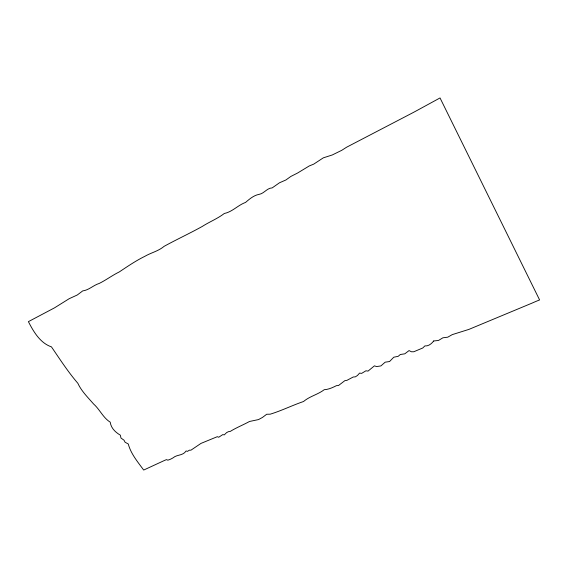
<?xml version="1.0" encoding="UTF-8"?>
<svg xmlns="http://www.w3.org/2000/svg" width="568" height="568" viewBox="0 0 568 568"><rect width="100%" height="100%" fill="white"/><g stroke="black" fill="none" stroke-linecap="round" stroke-linejoin="round"><path stroke-width="0.85" d="M433.711 340.97C431.609 343.675 428.528 346.352 424.871 345.919L422.769 347.985L413.816 351.748L411.495 351.791L409.066 350.577L404.792 353.821L400.312 354.503L398.189 356.321L393.773 357.215L389.563 361.532L385.175 362.178L380.915 365.913L376.584 366.58L374.426 365.842L368.043 371.096L365.92 370.797L361.674 373.368L359.587 373.098L357.435 375.512L355.312 376.861L353.239 377.003L346.927 380.347L344.868 380.659L338.485 385.537L336.462 385.651C332.671 387.575 328.481 389.527 324.229 389.705C317.817 394.618 309.773 396.215 303.546 401.505C292.435 405.296 281.664 410.671 270.212 414.186L266.683 414.257L262.487 417.43L258.518 419.575L249.508 421.477C243.154 424.963 236.387 427.605 230.182 431.46L228.499 431.644L226.582 432.624L224.289 434.882L222.755 434.619L218.73 437.253L217.31 436.685L200.987 443.402L190.954 450.175L189.435 450.168L187.483 451.368L186.119 450.956C182.931 455.934 176.904 454.372 173.105 457.808A11.552 4.402 -37.3 0 1 167.78 460.165L166.53 459.626L164.812 460.3L143.683 470.063C137.74 461.912 130.86 453.818 128.269 443.977L125.066 442.231L124.023 440.2L120.977 438.042L120.352 435.18C115.403 432.248 111.079 428.229 110.206 422.159C103.127 417.792 99.805 409.464 93.621 404.025C87.955 397.479 81.501 391.238 77.859 383.293C67.99 371.813 59.995 359.359 51.447 346.87C40.136 343.022 33.547 331.691 28.4 321.644L54.514 307.849L69.168 298.711L77.298 294.977L82.722 290.901C88.856 290.17 93.401 285.214 99.258 283.425C106.159 280.003 112.336 275.317 119.28 271.93C127.587 266.399 135.816 260.762 144.819 256.338C151.28 252.604 158.309 251.198 164.131 246.327C176.79 239.369 189.819 233.37 202.336 226.405C209.521 221.797 217.551 218.68 224.324 213.476C232.404 211.85 238.07 205.084 245.575 202.414C249.501 199.006 253.974 195.236 259.171 194.348C264.113 193.546 267.024 187.987 272.178 187.901L279.484 182.782L285.931 179.964L290.837 176.449L297.568 173.034L309.29 165.934L313.721 164.138L323.313 157.847L332.259 154.972L341.723 150.335L346.586 147.226L411.353 113.508A70.269 12.098 -29.3 0 0 419.113 109.34L440.03 97.937L462.288 143.093A79.918 0.383 63.8 0 1 465.909 150.442L500.735 221.094A76.858 0.355 63.9 0 1 504.043 227.804L539.6 299.939A75.977 36.018 -22.5 0 0 532.081 303.099L468.941 329.383L452.235 334.63L447.754 337.186L442.912 337.797L438.489 340.466L433.711 340.97"/></g></svg>
